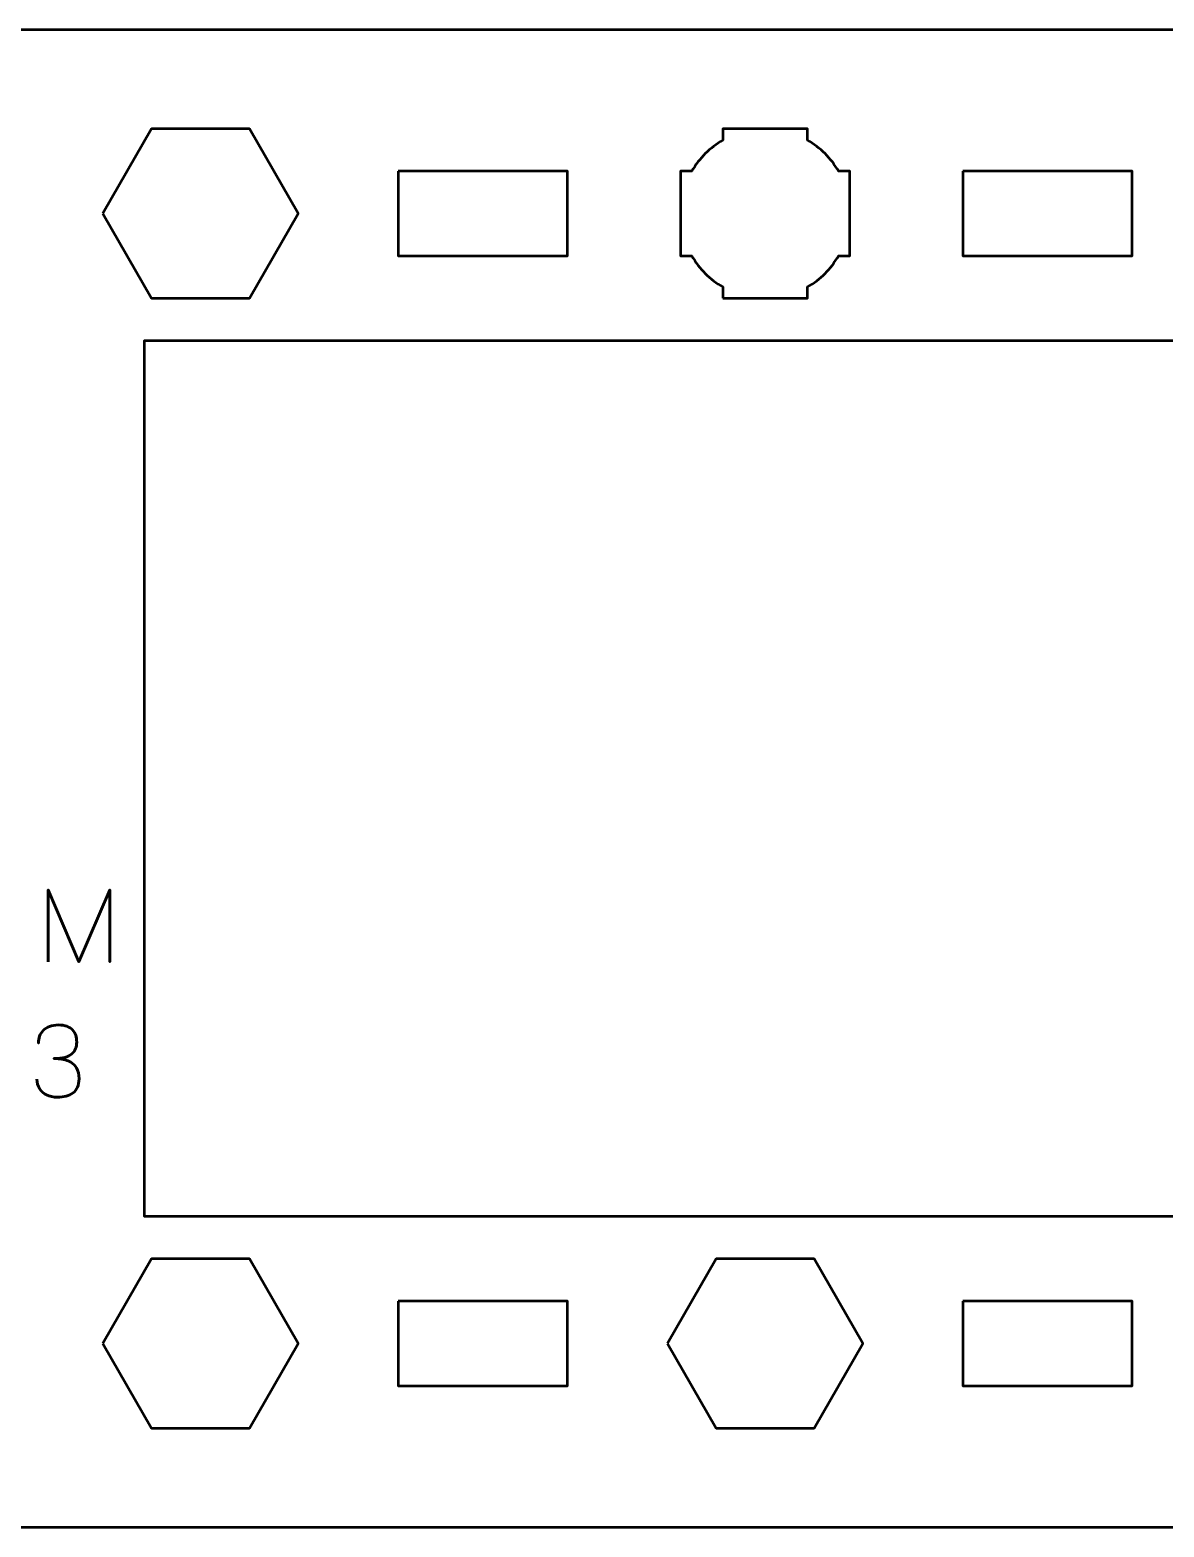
# Model space of a CAD drawing. Header units: centimetres. Extents: x -21.5 to -4.8, y -53.5 to -18.2.
# Drawn here: x -14.1 to -10.09, y -29.5 to -24.2 of the extents above; entities that cross this region are included whole.
import ezdxf

# ---------------------------------------------------------------- set-up
doc = ezdxf.new("R2010")
doc.units = ezdxf.units.CM
doc.header["$MEASUREMENT"] = 0
doc.layers.add('Layer 1', color=7, linetype='Continuous')

msp = doc.modelspace()

# ---------------------------------------------------------------- linework, layer by layer
at = {"layer": 'Layer 1', "lineweight": 53}
for points, knots in [([(-15.64994, -24.19997), (-15.64994, -24.19997), (-5.35004, -24.19997), (-5.35004, -24.19997), (-5.35004, -24.19997), (-5.07304, -24.19997), (-4.84994, -24.42306), (-4.84994, -24.70006), (-4.84994, -24.70006), (-4.84994, -24.70006), (-4.84994, -28.99992), (-4.84994, -28.99992), (-4.84994, -28.99992), (-4.84994, -29.27706), (-5.07304, -29.50002), (-5.35004, -29.50002), (-5.35004, -29.50002), (-5.35004, -29.50002), (-15.64994, -29.50002), (-15.64994, -29.50002), (-15.64994, -29.50002), (-15.92694, -29.50002), (-16.15004, -29.27706), (-16.15004, -28.99992), (-16.15004, -28.99992), (-16.15004, -28.99992), (-16.15004, -24.70006), (-16.15004, -24.70006), (-16.15004, -24.70006), (-16.15004, -24.42306), (-15.92694, -24.19997), (-15.64994, -24.19997)], [0, 0, 0, 0, 0.125, 0.125, 0.125, 0.125, 0.25, 0.25, 0.25, 0.25, 0.375, 0.375, 0.375, 0.375, 0.5, 0.5, 0.5, 0.5, 0.625, 0.625, 0.625, 0.625, 0.75, 0.75, 0.75, 0.75, 0.875, 0.875, 0.875, 0.875, 1, 1, 1, 1]), ([(-13.84634, -24.84998), (-13.84634, -24.84998), (-13.75974, -24.69998), (-13.75974, -24.69998), (-13.75974, -24.69998), (-13.75974, -24.69998), (-13.67314, -24.54998), (-13.67314, -24.54998), (-13.67314, -24.54998), (-13.67314, -24.54998), (-13.49993, -24.54998), (-13.49993, -24.54998), (-13.49993, -24.54998), (-13.49993, -24.54998), (-13.32672, -24.54998), (-13.32672, -24.54998), (-13.32672, -24.54998), (-13.32672, -24.54998), (-13.24012, -24.69998), (-13.24012, -24.69998), (-13.24012, -24.69998), (-13.24012, -24.69998), (-13.15352, -24.84998), (-13.15352, -24.84998), (-13.15352, -24.84998), (-13.15352, -24.84998), (-13.24012, -24.99998), (-13.24012, -24.99998), (-13.24012, -24.99998), (-13.24012, -24.99998), (-13.32672, -25.14998), (-13.32672, -25.14998), (-13.32672, -25.14998), (-13.32672, -25.14998), (-13.49993, -25.14998), (-13.49993, -25.14998), (-13.49993, -25.14998), (-13.49993, -25.14998), (-13.67314, -25.14998), (-13.67314, -25.14998), (-13.67314, -25.14998), (-13.67314, -25.14998), (-13.75974, -24.99998), (-13.75974, -24.99998), (-13.75974, -24.99998), (-13.75974, -24.99998), (-13.84634, -24.84998), (-13.84634, -24.84998)], [0, 0, 0, 0, 0.0833333, 0.0833333, 0.0833333, 0.0833333, 0.1666667, 0.1666667, 0.1666667, 0.1666667, 0.25, 0.25, 0.25, 0.25, 0.3333333, 0.3333333, 0.3333333, 0.3333333, 0.4166667, 0.4166667, 0.4166667, 0.4166667, 0.5, 0.5, 0.5, 0.5, 0.5833333, 0.5833333, 0.5833333, 0.5833333, 0.6666667, 0.6666667, 0.6666667, 0.6666667, 0.75, 0.75, 0.75, 0.75, 0.8333333, 0.8333333, 0.8333333, 0.8333333, 0.9166667, 0.9166667, 0.9166667, 0.9166667, 1, 1, 1, 1]), ([(-11.64995, -25.14999), (-11.64995, -25.14999), (-11.64995, -25.10988), (-11.64995, -25.10988), (-11.64995, -25.10988), (-11.69556, -25.08356), (-11.73348, -25.04553), (-11.7598, -25.00006), (-11.7598, -25.00006), (-11.7598, -25.00006), (-11.80002, -25.00006), (-11.80002, -25.00006), (-11.80002, -25.00006), (-11.80002, -25.00006), (-11.80002, -24.84999), (-11.80002, -24.84999), (-11.80002, -24.84999), (-11.80002, -24.84999), (-11.80002, -24.70006), (-11.80002, -24.70006), (-11.80002, -24.70006), (-11.80002, -24.70006), (-11.7598, -24.70006), (-11.7598, -24.70006), (-11.7598, -24.70006), (-11.73348, -24.65444), (-11.69556, -24.61656), (-11.64995, -24.59024), (-11.64995, -24.59024), (-11.64995, -24.59024), (-11.64995, -24.54999), (-11.64995, -24.54999), (-11.64995, -24.54999), (-11.64995, -24.54999), (-11.50002, -24.54999), (-11.50002, -24.54999), (-11.50002, -24.54999), (-11.50002, -24.54999), (-11.34994, -24.54999), (-11.34994, -24.54999), (-11.34994, -24.54999), (-11.34994, -24.54999), (-11.34994, -24.59024), (-11.34994, -24.59024), (-11.34994, -24.59024), (-11.30447, -24.61656), (-11.26644, -24.65444), (-11.24012, -24.70006), (-11.24012, -24.70006), (-11.24012, -24.70006), (-11.20001, -24.70006), (-11.20001, -24.70006), (-11.20001, -24.70006), (-11.20001, -24.70006), (-11.20001, -24.84999), (-11.20001, -24.84999), (-11.20001, -24.84999), (-11.20001, -24.84999), (-11.20001, -25.00006), (-11.20001, -25.00006), (-11.20001, -25.00006), (-11.20001, -25.00006), (-11.24012, -25.00006), (-11.24012, -25.00006), (-11.24012, -25.00006), (-11.26644, -25.04553), (-11.30447, -25.08356), (-11.34994, -25.10988), (-11.34994, -25.10988), (-11.34994, -25.10988), (-11.34994, -25.14999), (-11.34994, -25.14999), (-11.34994, -25.14999), (-11.34994, -25.14999), (-11.50002, -25.14999), (-11.50002, -25.14999), (-11.50002, -25.14999), (-11.50002, -25.14999), (-11.64995, -25.14999), (-11.64995, -25.14999)], [0, 0, 0, 0, 0.05, 0.05, 0.05, 0.05, 0.1, 0.1, 0.1, 0.1, 0.15, 0.15, 0.15, 0.15, 0.2, 0.2, 0.2, 0.2, 0.25, 0.25, 0.25, 0.25, 0.3, 0.3, 0.3, 0.3, 0.35, 0.35, 0.35, 0.35, 0.4, 0.4, 0.4, 0.4, 0.45, 0.45, 0.45, 0.45, 0.5, 0.5, 0.5, 0.5, 0.55, 0.55, 0.55, 0.55, 0.6, 0.6, 0.6, 0.6, 0.65, 0.65, 0.65, 0.65, 0.7, 0.7, 0.7, 0.7, 0.75, 0.75, 0.75, 0.75, 0.8, 0.8, 0.8, 0.8, 0.85, 0.85, 0.85, 0.85, 0.9, 0.9, 0.9, 0.9, 0.95, 0.95, 0.95, 0.95, 1, 1, 1, 1]), ([(-12.79999, -24.70006), (-12.79999, -24.70006), (-12.19999, -24.70006), (-12.19999, -24.70006), (-12.19999, -24.70006), (-12.19999, -24.70006), (-12.19999, -25.00007), (-12.19999, -25.00007), (-12.19999, -25.00007), (-12.19999, -25.00007), (-12.79999, -25.00007), (-12.79999, -25.00007), (-12.79999, -25.00007), (-12.79999, -25.00007), (-12.79999, -24.70006), (-12.79999, -24.70006)], [0, 0, 0, 0, 0.25, 0.25, 0.25, 0.25, 0.5, 0.5, 0.5, 0.5, 0.75, 0.75, 0.75, 0.75, 1, 1, 1, 1]), ([(-10.80003, -24.70006), (-10.80003, -24.70006), (-10.20002, -24.70006), (-10.20002, -24.70006), (-10.20002, -24.70006), (-10.20002, -24.70006), (-10.20002, -25.00007), (-10.20002, -25.00007), (-10.20002, -25.00007), (-10.20002, -25.00007), (-10.80003, -25.00007), (-10.80003, -25.00007), (-10.80003, -25.00007), (-10.80003, -25.00007), (-10.80003, -24.70006), (-10.80003, -24.70006)], [0, 0, 0, 0, 0.25, 0.25, 0.25, 0.25, 0.5, 0.5, 0.5, 0.5, 0.75, 0.75, 0.75, 0.75, 1, 1, 1, 1]), ([(-6.19992, -25.29999), (-6.19992, -25.29999), (-6.19992, -28.39999), (-6.19992, -28.39999), (-6.19992, -28.39999), (-6.19992, -28.39999), (-13.69992, -28.39999), (-13.69992, -28.39999), (-13.69992, -28.39999), (-13.69992, -28.39999), (-13.69992, -25.29999), (-13.69992, -25.29999), (-13.69992, -25.29999), (-13.69992, -25.29999), (-6.19992, -25.29999), (-6.19992, -25.29999)], [0, 0, 0, 0, 0.25, 0.25, 0.25, 0.25, 0.5, 0.5, 0.5, 0.5, 0.75, 0.75, 0.75, 0.75, 1, 1, 1, 1]), ([(-13.84634, -28.84998), (-13.84634, -28.84998), (-13.75974, -28.69998), (-13.75974, -28.69998), (-13.75974, -28.69998), (-13.75974, -28.69998), (-13.67314, -28.54998), (-13.67314, -28.54998), (-13.67314, -28.54998), (-13.67314, -28.54998), (-13.49993, -28.54998), (-13.49993, -28.54998), (-13.49993, -28.54998), (-13.49993, -28.54998), (-13.32672, -28.54998), (-13.32672, -28.54998), (-13.32672, -28.54998), (-13.32672, -28.54998), (-13.24012, -28.69998), (-13.24012, -28.69998), (-13.24012, -28.69998), (-13.24012, -28.69998), (-13.15352, -28.84998), (-13.15352, -28.84998), (-13.15352, -28.84998), (-13.15352, -28.84998), (-13.24012, -28.99998), (-13.24012, -28.99998), (-13.24012, -28.99998), (-13.24012, -28.99998), (-13.32672, -29.14998), (-13.32672, -29.14998), (-13.32672, -29.14998), (-13.32672, -29.14998), (-13.49993, -29.14998), (-13.49993, -29.14998), (-13.49993, -29.14998), (-13.49993, -29.14998), (-13.67314, -29.14998), (-13.67314, -29.14998), (-13.67314, -29.14998), (-13.67314, -29.14998), (-13.75974, -28.99998), (-13.75974, -28.99998), (-13.75974, -28.99998), (-13.75974, -28.99998), (-13.84634, -28.84998), (-13.84634, -28.84998)], [0, 0, 0, 0, 0.0833333, 0.0833333, 0.0833333, 0.0833333, 0.1666667, 0.1666667, 0.1666667, 0.1666667, 0.25, 0.25, 0.25, 0.25, 0.3333333, 0.3333333, 0.3333333, 0.3333333, 0.4166667, 0.4166667, 0.4166667, 0.4166667, 0.5, 0.5, 0.5, 0.5, 0.5833333, 0.5833333, 0.5833333, 0.5833333, 0.6666667, 0.6666667, 0.6666667, 0.6666667, 0.75, 0.75, 0.75, 0.75, 0.8333333, 0.8333333, 0.8333333, 0.8333333, 0.9166667, 0.9166667, 0.9166667, 0.9166667, 1, 1, 1, 1]), ([(-11.84634, -28.84998), (-11.84634, -28.84998), (-11.75974, -28.69998), (-11.75974, -28.69998), (-11.75974, -28.69998), (-11.75974, -28.69998), (-11.67314, -28.54998), (-11.67314, -28.54998), (-11.67314, -28.54998), (-11.67314, -28.54998), (-11.49993, -28.54998), (-11.49993, -28.54998), (-11.49993, -28.54998), (-11.49993, -28.54998), (-11.32672, -28.54998), (-11.32672, -28.54998), (-11.32672, -28.54998), (-11.32672, -28.54998), (-11.24012, -28.69998), (-11.24012, -28.69998), (-11.24012, -28.69998), (-11.24012, -28.69998), (-11.15352, -28.84998), (-11.15352, -28.84998), (-11.15352, -28.84998), (-11.15352, -28.84998), (-11.24012, -28.99998), (-11.24012, -28.99998), (-11.24012, -28.99998), (-11.24012, -28.99998), (-11.32672, -29.14998), (-11.32672, -29.14998), (-11.32672, -29.14998), (-11.32672, -29.14998), (-11.49993, -29.14998), (-11.49993, -29.14998), (-11.49993, -29.14998), (-11.49993, -29.14998), (-11.67314, -29.14998), (-11.67314, -29.14998), (-11.67314, -29.14998), (-11.67314, -29.14998), (-11.75974, -28.99998), (-11.75974, -28.99998), (-11.75974, -28.99998), (-11.75974, -28.99998), (-11.84634, -28.84998), (-11.84634, -28.84998)], [0, 0, 0, 0, 0.0833333, 0.0833333, 0.0833333, 0.0833333, 0.1666667, 0.1666667, 0.1666667, 0.1666667, 0.25, 0.25, 0.25, 0.25, 0.3333333, 0.3333333, 0.3333333, 0.3333333, 0.4166667, 0.4166667, 0.4166667, 0.4166667, 0.5, 0.5, 0.5, 0.5, 0.5833333, 0.5833333, 0.5833333, 0.5833333, 0.6666667, 0.6666667, 0.6666667, 0.6666667, 0.75, 0.75, 0.75, 0.75, 0.8333333, 0.8333333, 0.8333333, 0.8333333, 0.9166667, 0.9166667, 0.9166667, 0.9166667, 1, 1, 1, 1]), ([(-12.79999, -28.69993), (-12.79999, -28.69993), (-12.19999, -28.69993), (-12.19999, -28.69993), (-12.19999, -28.69993), (-12.19999, -28.69993), (-12.19999, -28.99992), (-12.19999, -28.99992), (-12.19999, -28.99992), (-12.19999, -28.99992), (-12.79999, -28.99992), (-12.79999, -28.99992), (-12.79999, -28.99992), (-12.79999, -28.99992), (-12.79999, -28.69993), (-12.79999, -28.69993)], [0, 0, 0, 0, 0.25, 0.25, 0.25, 0.25, 0.5, 0.5, 0.5, 0.5, 0.75, 0.75, 0.75, 0.75, 1, 1, 1, 1]), ([(-10.80003, -28.69993), (-10.80003, -28.69993), (-10.20002, -28.69993), (-10.20002, -28.69993), (-10.20002, -28.69993), (-10.20002, -28.69993), (-10.20002, -28.99992), (-10.20002, -28.99992), (-10.20002, -28.99992), (-10.20002, -28.99992), (-10.80003, -28.99992), (-10.80003, -28.99992), (-10.80003, -28.99992), (-10.80003, -28.99992), (-10.80003, -28.69993), (-10.80003, -28.69993)], [0, 0, 0, 0, 0.25, 0.25, 0.25, 0.25, 0.5, 0.5, 0.5, 0.5, 0.75, 0.75, 0.75, 0.75, 1, 1, 1, 1])]:
    msp.add_open_spline(points, degree=3, knots=knots, dxfattribs=at)
at = {"layer": 'Layer 1', "color": 5, "lineweight": 53}
for points, knots in [([(-14.03997, -27.49891), (-14.03997, -27.49891), (-14.03997, -27.24456), (-14.03997, -27.24456), (-14.03997, -27.24456), (-14.03997, -27.24456), (-13.93061, -27.49891), (-13.93061, -27.49891), (-13.93061, -27.49891), (-13.93061, -27.49891), (-13.82089, -27.24456), (-13.82089, -27.24456), (-13.82089, -27.24456), (-13.82089, -27.24456), (-13.82089, -27.49891), (-13.82089, -27.49891), (-13.82089, -27.49891), (-13.82089, -27.49891), (-13.82089, -27.24456), (-13.82089, -27.24456), (-13.82089, -27.24456), (-13.82089, -27.24456), (-13.93061, -27.49891), (-13.93061, -27.49891), (-13.93061, -27.49891), (-13.93061, -27.49891), (-14.03997, -27.24456), (-14.03997, -27.24456), (-14.03997, -27.24456), (-14.03997, -27.24456), (-14.03997, -27.49891), (-14.03997, -27.49891)], [0, 0, 0, 0, 0.125, 0.125, 0.125, 0.125, 0.25, 0.25, 0.25, 0.25, 0.375, 0.375, 0.375, 0.375, 0.5, 0.5, 0.5, 0.5, 0.625, 0.625, 0.625, 0.625, 0.75, 0.75, 0.75, 0.75, 0.875, 0.875, 0.875, 0.875, 1, 1, 1, 1]), ([(-14.07913, -27.91448), (-14.07907, -27.92718), (-14.07613, -27.93823), (-14.07031, -27.94781), (-14.07031, -27.94781), (-14.06449, -27.95734), (-14.0562, -27.96481), (-14.04538, -27.97016), (-14.04538, -27.97016), (-14.03456, -27.97551), (-14.02157, -27.97821), (-14.00646, -27.97833), (-14.00646, -27.97833), (-13.99511, -27.97833), (-13.98482, -27.97715), (-13.97547, -27.97468), (-13.97547, -27.97468), (-13.96618, -27.97222), (-13.95819, -27.96839), (-13.95142, -27.96316), (-13.95142, -27.96316), (-13.94466, -27.95793), (-13.93949, -27.95117), (-13.93578, -27.94293), (-13.93578, -27.94293), (-13.93214, -27.93464), (-13.93032, -27.92471), (-13.93026, -27.91307), (-13.93026, -27.91307), (-13.9302, -27.89754), (-13.93337, -27.88443), (-13.93966, -27.87379), (-13.93966, -27.87379), (-13.94596, -27.86315), (-13.95572, -27.85515), (-13.96883, -27.84968), (-13.96883, -27.84968), (-13.98194, -27.84421), (-13.99875, -27.84145), (-14.01916, -27.84145), (-14.01916, -27.84145), (-14.00393, -27.84151), (-13.99117, -27.8401), (-13.98076, -27.83722), (-13.98076, -27.83722), (-13.97041, -27.83434), (-13.96212, -27.83028), (-13.95589, -27.82499), (-13.95589, -27.82499), (-13.94966, -27.81976), (-13.94513, -27.81352), (-13.94243, -27.80635), (-13.94243, -27.80635), (-13.93966, -27.79924), (-13.93831, -27.79142), (-13.93837, -27.78289), (-13.93837, -27.78289), (-13.93831, -27.77436), (-13.93949, -27.76649), (-13.94184, -27.75919), (-13.94184, -27.75919), (-13.94413, -27.7519), (-13.9479, -27.7455), (-13.95301, -27.74003), (-13.95301, -27.74003), (-13.95813, -27.73456), (-13.96489, -27.73027), (-13.97318, -27.72721), (-13.97318, -27.72721), (-13.98153, -27.72415), (-13.9917, -27.72262), (-14.00363, -27.72256), (-14.00363, -27.72256), (-14.01551, -27.72262), (-14.02592, -27.72439), (-14.03474, -27.7278), (-14.03474, -27.7278), (-14.04362, -27.73121), (-14.05091, -27.73585), (-14.05679, -27.74179), (-14.05679, -27.74179), (-14.06261, -27.74773), (-14.06696, -27.75449), (-14.06984, -27.76213), (-14.06984, -27.76213), (-14.07278, -27.76978), (-14.07419, -27.77789), (-14.07419, -27.78642), (-14.07419, -27.78642), (-14.07419, -27.77789), (-14.07278, -27.76978), (-14.06984, -27.76213), (-14.06984, -27.76213), (-14.06696, -27.75449), (-14.06261, -27.74773), (-14.05679, -27.74179), (-14.05679, -27.74179), (-14.05091, -27.73585), (-14.04362, -27.73121), (-14.03474, -27.7278), (-14.03474, -27.7278), (-14.02592, -27.72439), (-14.01551, -27.72262), (-14.00363, -27.72256), (-14.00363, -27.72256), (-13.9917, -27.72262), (-13.98153, -27.72415), (-13.97318, -27.72721), (-13.97318, -27.72721), (-13.96489, -27.73027), (-13.95813, -27.73456), (-13.95301, -27.74003), (-13.95301, -27.74003), (-13.9479, -27.7455), (-13.94413, -27.7519), (-13.94184, -27.75919), (-13.94184, -27.75919), (-13.93949, -27.76649), (-13.93831, -27.77436), (-13.93837, -27.78289), (-13.93837, -27.78289), (-13.93831, -27.79142), (-13.93966, -27.79924), (-13.94243, -27.80635), (-13.94243, -27.80635), (-13.94513, -27.81352), (-13.94966, -27.81976), (-13.95589, -27.82499), (-13.95589, -27.82499), (-13.96212, -27.83028), (-13.97041, -27.83434), (-13.98076, -27.83722), (-13.98076, -27.83722), (-13.99117, -27.8401), (-14.00393, -27.84151), (-14.01916, -27.84145), (-14.01916, -27.84145), (-13.99875, -27.84145), (-13.98194, -27.84421), (-13.96883, -27.84968), (-13.96883, -27.84968), (-13.95572, -27.85515), (-13.94596, -27.86315), (-13.93966, -27.87379), (-13.93966, -27.87379), (-13.93337, -27.88443), (-13.9302, -27.89754), (-13.93026, -27.91307), (-13.93026, -27.91307), (-13.93032, -27.92471), (-13.93214, -27.93464), (-13.93578, -27.94293), (-13.93578, -27.94293), (-13.93949, -27.95117), (-13.94466, -27.95793), (-13.95142, -27.96316), (-13.95142, -27.96316), (-13.95819, -27.96839), (-13.96618, -27.97222), (-13.97547, -27.97468), (-13.97547, -27.97468), (-13.98482, -27.97715), (-13.99511, -27.97833), (-14.00646, -27.97833), (-14.00646, -27.97833), (-14.02157, -27.97821), (-14.03456, -27.97551), (-14.04538, -27.97016), (-14.04538, -27.97016), (-14.0562, -27.96481), (-14.06449, -27.95734), (-14.07031, -27.94781), (-14.07031, -27.94781), (-14.07613, -27.93823), (-14.07907, -27.92718), (-14.07913, -27.91448)], [0, 0, 0, 0, 0.0227273, 0.0227273, 0.0227273, 0.0227273, 0.0454545, 0.0454545, 0.0454545, 0.0454545, 0.0681818, 0.0681818, 0.0681818, 0.0681818, 0.0909091, 0.0909091, 0.0909091, 0.0909091, 0.1136364, 0.1136364, 0.1136364, 0.1136364, 0.1363636, 0.1363636, 0.1363636, 0.1363636, 0.1590909, 0.1590909, 0.1590909, 0.1590909, 0.1818182, 0.1818182, 0.1818182, 0.1818182, 0.2045455, 0.2045455, 0.2045455, 0.2045455, 0.2272727, 0.2272727, 0.2272727, 0.2272727, 0.25, 0.25, 0.25, 0.25, 0.2727273, 0.2727273, 0.2727273, 0.2727273, 0.2954545, 0.2954545, 0.2954545, 0.2954545, 0.3181818, 0.3181818, 0.3181818, 0.3181818, 0.3409091, 0.3409091, 0.3409091, 0.3409091, 0.3636364, 0.3636364, 0.3636364, 0.3636364, 0.3863636, 0.3863636, 0.3863636, 0.3863636, 0.4090909, 0.4090909, 0.4090909, 0.4090909, 0.4318182, 0.4318182, 0.4318182, 0.4318182, 0.4545455, 0.4545455, 0.4545455, 0.4545455, 0.4772727, 0.4772727, 0.4772727, 0.4772727, 0.5, 0.5, 0.5, 0.5, 0.5227273, 0.5227273, 0.5227273, 0.5227273, 0.5454545, 0.5454545, 0.5454545, 0.5454545, 0.5681818, 0.5681818, 0.5681818, 0.5681818, 0.5909091, 0.5909091, 0.5909091, 0.5909091, 0.6136364, 0.6136364, 0.6136364, 0.6136364, 0.6363636, 0.6363636, 0.6363636, 0.6363636, 0.6590909, 0.6590909, 0.6590909, 0.6590909, 0.6818182, 0.6818182, 0.6818182, 0.6818182, 0.7045455, 0.7045455, 0.7045455, 0.7045455, 0.7272727, 0.7272727, 0.7272727, 0.7272727, 0.75, 0.75, 0.75, 0.75, 0.7727273, 0.7727273, 0.7727273, 0.7727273, 0.7954545, 0.7954545, 0.7954545, 0.7954545, 0.8181818, 0.8181818, 0.8181818, 0.8181818, 0.8409091, 0.8409091, 0.8409091, 0.8409091, 0.8636364, 0.8636364, 0.8636364, 0.8636364, 0.8863636, 0.8863636, 0.8863636, 0.8863636, 0.9090909, 0.9090909, 0.9090909, 0.9090909, 0.9318182, 0.9318182, 0.9318182, 0.9318182, 0.9545455, 0.9545455, 0.9545455, 0.9545455, 0.9772727, 0.9772727, 0.9772727, 0.9772727, 1, 1, 1, 1])]:
    msp.add_open_spline(points, degree=3, knots=knots, dxfattribs=at)

doc.saveas('drawing.dxf')
